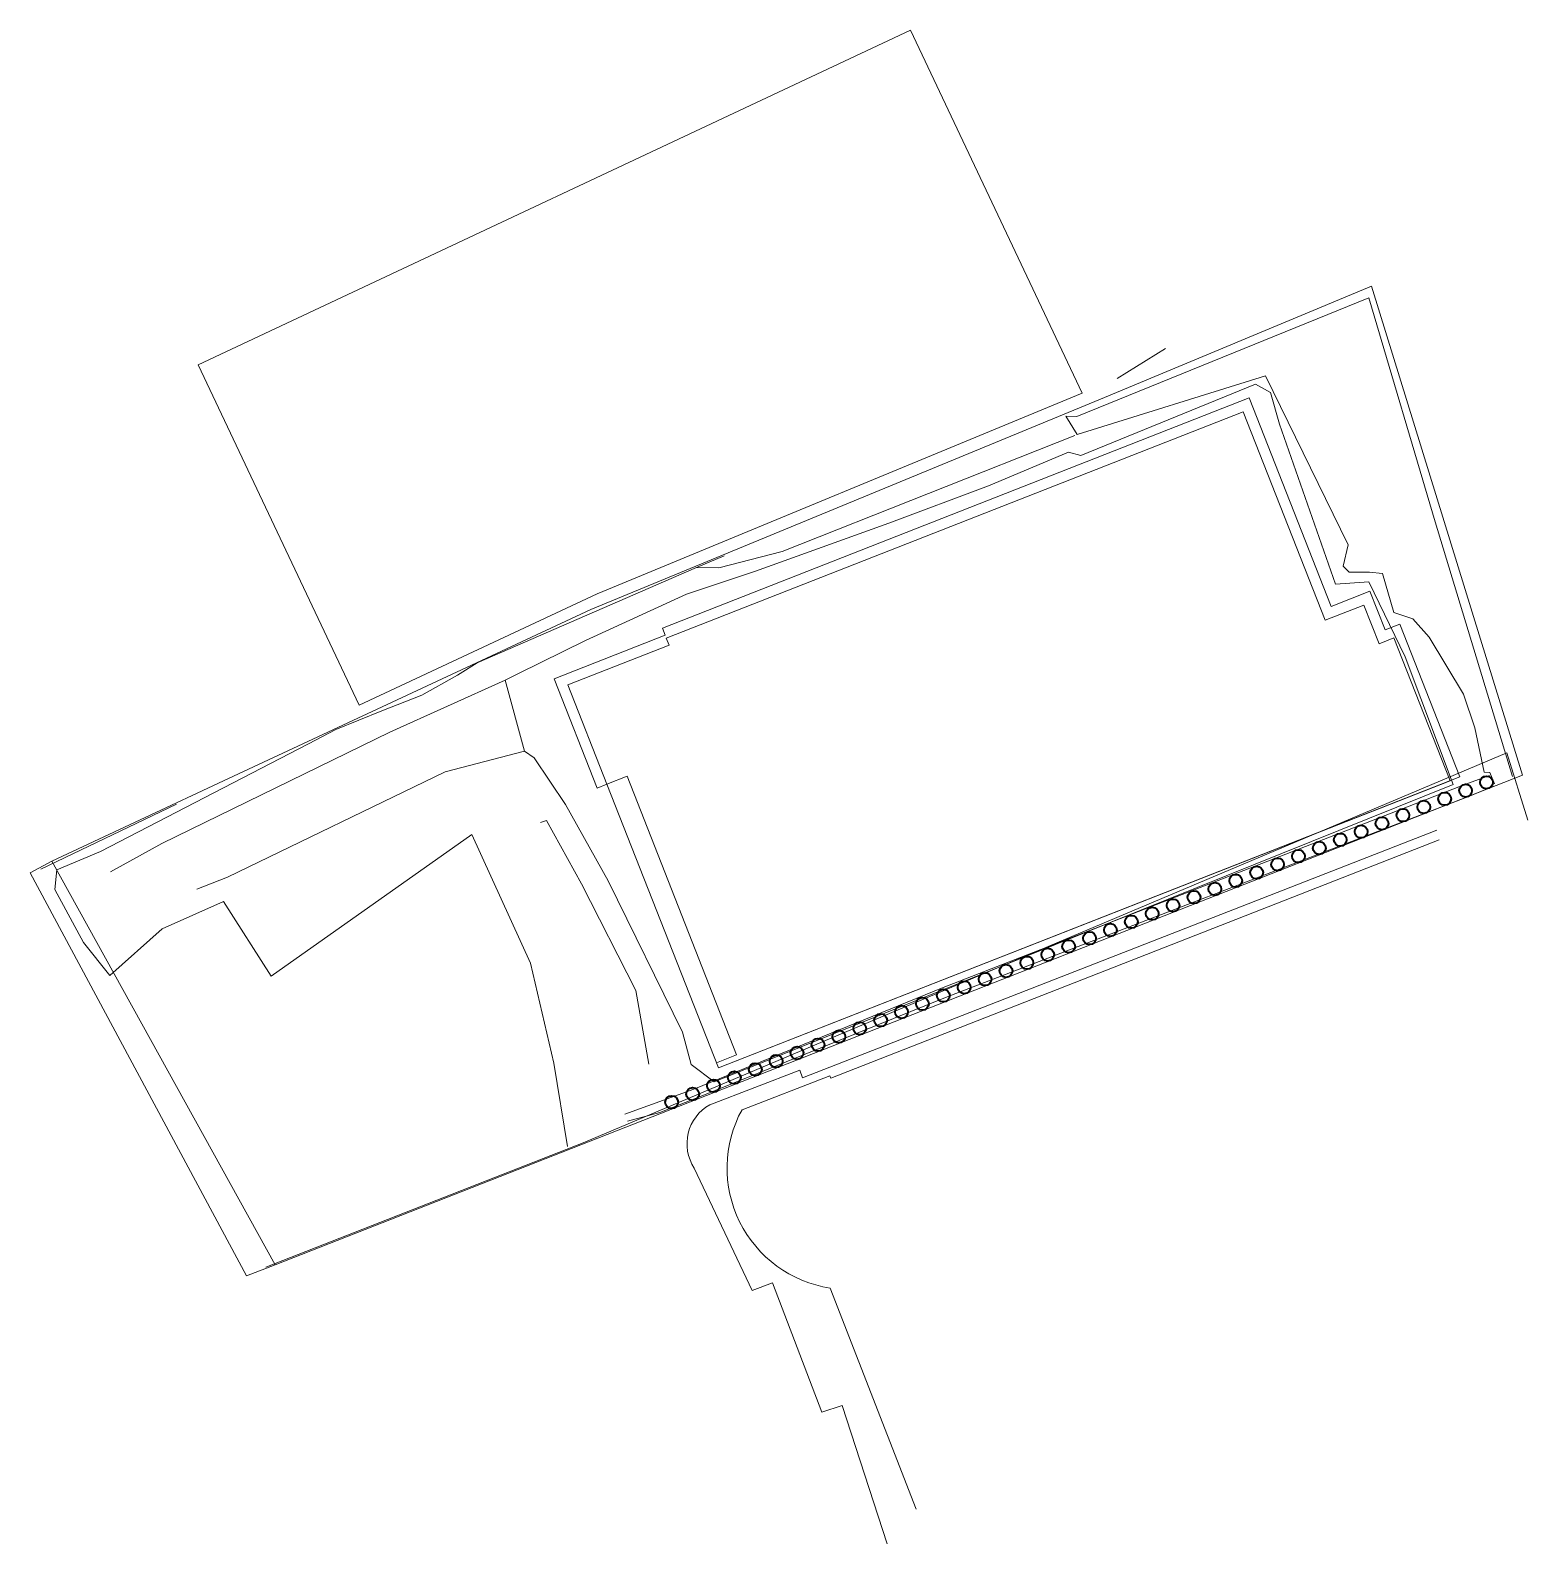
# Model space of a CAD drawing. Header units: metres. Extents: x 7513978.7 to 7514049, y 4693322.8 to 4693393.9.
import ezdxf

# ---------------------------------------------------------------- set-up
doc = ezdxf.new("R2010")
doc.units = ezdxf.units.M
for name, color, linetype, lineweight in [('0_Pen_No__6', 5, 'Continuous', 0), ('bodrumi', 4, 'Continuous', 0), ('e0', 5, 'Continuous', 0), ('e1', 52, 'Continuous', 0), ('kati 1', 5, 'Continuous', 20), ('muri ri', 52, 'Continuous', 0), ('Parc-Baz', 7, 'Continuous', 0), ('projekti themel', 1, 'Continuous', 0)]:
    doc.layers.add(name, color=color, linetype=linetype, lineweight=lineweight)
for name, color, linetype, lineweight, true_color in [('e2', 7, 'Continuous', 0, 0xb97846), ('muri poshte', 7, 'Continuous', 0, 0xeb8014), ('perdhesa', 7, 'Continuous', 20, 0xa80f02), ('rampa', 7, 'Continuous', 0, 0x6c55aa)]:
    doc.layers.add(name, color=color, linetype=linetype, lineweight=lineweight, true_color=true_color)

msp = doc.modelspace()

# ---------------------------------------------------------------- linework, layer by layer
at = {"layer": '0_Pen_No__6', "color": 5, "linetype": 'Continuous', "lineweight": 35}
for centre in [(7514046.047, 4693358.167), (7514047.027, 4693358.552), (7514045.067, 4693357.782), (7514043.106, 4693357.013), (7514044.086, 4693357.397), (7514041.146, 4693356.243), (7514042.126, 4693356.628), (7514039.186, 4693355.473), (7514040.166, 4693355.858), (7514037.226, 4693354.704), (7514038.206, 4693355.088), (7514035.265, 4693353.934), (7514036.246, 4693354.319), (7514034.285, 4693353.549), (7514032.325, 4693352.779), (7514033.305, 4693353.164), (7514030.365, 4693352.01), (7514031.345, 4693352.395), (7514028.405, 4693351.24), (7514029.385, 4693351.625), (7514026.445, 4693350.47), (7514027.425, 4693350.855), (7514024.484, 4693349.701), (7514025.464, 4693350.086), (7514022.524, 4693348.931), (7514023.504, 4693349.316), (7514021.544, 4693348.546), (7514019.584, 4693347.777), (7514020.564, 4693348.161), (7514017.624, 4693347.007), (7514018.604, 4693347.392), (7514015.663, 4693346.237), (7514016.643, 4693346.622), (7514013.703, 4693345.468), (7514014.683, 4693345.853), (7514011.743, 4693344.698), (7514012.723, 4693345.083), (7514010.763, 4693344.313), (7514008.803, 4693343.544), (7514009.783, 4693343.928)]:
    msp.add_circle(centre, 0.3, dxfattribs=at)
at = {"layer": 'bodrumi', "flags": 128}
msp.add_lwpolyline([(7514010.99, 4693345.154), (7514045.317, 4693358.632), (7514042.686, 4693365.334), (7514041.987, 4693365.061), (7514041.274, 4693366.876), (7514039.459, 4693366.163), (7514035.617, 4693375.949), (7514008.55, 4693365.322), (7514008.677, 4693364.999), (7514003.93, 4693363.136), (7514005.764, 4693358.465), (7514006.713, 4693358.838), (7514011.848, 4693345.76), (7514010.898, 4693345.387)], close=True, dxfattribs=at)
at = {"layer": 'e0', "elevation": 614.793, "flags": 128}
msp.add_lwpolyline([(7514045.471, 4693358.452), (7514010.791, 4693344.501), (7514009.719, 4693345.308), (7514009.305, 4693346.826), (7514005.827, 4693353.938), (7514003.821, 4693357.513), (7514002.347, 4693359.713), (7514001.896, 4693360.017), (7514000.994, 4693363.353), (7514001.62, 4693363.668), (7514004.752, 4693365.207), (7514009.491, 4693367.393), (7514012.733, 4693368.462), (7514018.996, 4693370.719), (7514023.657, 4693372.469), (7514027.418, 4693374.051), (7514027.994, 4693373.902), (7514036.187, 4693377.245), (7514036.892, 4693376.852), (7514037.323, 4693375.365), (7514039.939, 4693367.85), (7514041.503, 4693367.958), (7514043.212, 4693364.453)], close=True, dxfattribs=at)
at = {"layer": 'e1'}
for points in [[(7514047.403, 4693358.483, 616.921), (7514047.188, 4693359.013, 616.954), (7514046.914, 4693359.034, 616.954), (7514046.488, 4693361.111, 616.893), (7514045.943, 4693362.692, 616.869), (7514044.335, 4693365.363, 616.838), (7514043.574, 4693366.229, 616.888), (7514042.678, 4693366.521, 616.854), (7514042.143, 4693368.355, 616.882), (7514041.545, 4693368.422, 616.809), (7514040.586, 4693368.417, 616.697), (7514040.31, 4693368.701, 616.743), (7514040.532, 4693369.7, 617.312), (7514036.665, 4693377.635, 616.853), (7514027.825, 4693374.886, 616.881), (7514027.29, 4693375.741, 616.884), (7514027.806, 4693375.72, 616.881)], [(7514027.72, 4693374.829, 616.673), (7514013.979, 4693369.386, 616.906), (7514011.02, 4693368.627, 617.438), (7514009.971, 4693368.638, 617.352)]]:
    msp.add_polyline3d(points, dxfattribs=at)
at = {"layer": 'e2'}
for points in [[(7513991.759, 4693360.357, 618.514), (7513993.038, 4693361.031, 618.4), (7513995.202, 4693361.907, 618.344), (7513997.08, 4693362.649, 618.471), (7513998.749, 4693363.579, 618.175), (7513999.671, 4693364.162, 618.203), (7514009.971, 4693368.638, 617.352), (7514011.263, 4693369.183, 618.21)], [(7514003.911, 4693341.46, 618.585), (7514003.27, 4693345.374, 618.433), (7514002.185, 4693350.063, 618.304), (7513999.432, 4693356.109, 618.298), (7513990.008, 4693349.465, 618.413), (7513987.769, 4693352.959, 618.432), (7513984.905, 4693351.682, 618.584), (7513982.448, 4693349.491, 618.529), (7513981.206, 4693351.031, 618.531), (7513979.857, 4693353.528, 618.571), (7513979.952, 4693354.452, 618.474), (7513982.002, 4693355.311, 618.538), (7513991.759, 4693360.357, 618.514)], [(7514009.846, 4693344.152, 618.259), (7514021.453, 4693348.897, 618.426), (7514046.014, 4693358.457, 618.529), (7514047.162, 4693358.878, 618.528)], [(7514047.349, 4693358.369, 618.557), (7514046.235, 4693357.914, 618.507), (7514021.727, 4693348.496, 618.418), (7514010.022, 4693343.763, 618.279), (7514008.253, 4693343.066, 618.27), (7514006.722, 4693342.647, 618.532)], [(7514007.727, 4693345.325, 618.483), (7514007.118, 4693348.788, 618.016), (7514004.57, 4693353.786, 618.351), (7514002.921, 4693356.768, 618.376), (7514002.653, 4693356.663, 618.345)], [(7514006.61, 4693342.984, 618.453), (7514009.846, 4693344.152, 618.259)]]:
    msp.add_polyline3d(points, dxfattribs=at)
at = {"layer": 'kati 1', "flags": 128}
for points, elevation in [([(7514014.945, 4693344.689), (7514044.697, 4693356.304)], 623.084), ([(7514014.806, 4693345.046), (7514014.945, 4693344.689)], 622.812), ([(7514012.584, 4693334.703), (7514013.525, 4693335.063)], 622.817), ([(7514015.842, 4693329.003), (7514013.525, 4693335.063)], 622.824), ([(7514015.842, 4693329.003), (7514016.796, 4693329.315)], 622.824), ([(7514018.917, 4693322.821), (7514016.796, 4693329.315)], 622.811)]:
    msp.add_lwpolyline(points, dxfattribs=dict(at, elevation=elevation))
at = {"layer": 'kati 1', "elevation": 622.817, "flags": 128}
msp.add_lwpolyline([(7514012.584, 4693334.703), (7514009.861, 4693340.455, -0.434621), (7514010.586, 4693343.422), (7514014.806, 4693345.046)], format="xyb", dxfattribs=at)
at = {"layer": 'muri poshte', "elevation": 618.277, "flags": 128}
msp.add_lwpolyline([(7514029.695, 4693377.502), (7514031.97, 4693378.913)], dxfattribs=at)
at = {"layer": 'muri poshte'}
for points in [[(7513989.762, 4693335.804, 618.816), (7514004.646, 4693341.641, 618.784), (7514047.976, 4693359.939, 618.179)], [(7514047.976, 4693359.939, 618.179), (7514048.962, 4693356.781, 616.722)], [(7513979.198, 4693354.478, 618.615), (7513985.574, 4693357.526, 618.423)]]:
    msp.add_polyline3d(points, dxfattribs=at)
at = {"layer": 'muri ri'}
msp.add_polyline3d([(7514027.806, 4693375.72, 616.881), (7514041.511, 4693381.298, 617.125), (7514044.62, 4693370.775, 616.883), (7514048.244, 4693358.831, 616.862)], dxfattribs=at)
at = {"layer": 'Parc-Baz'}
for points in [[(7513990.192, 4693335.914), (7513979.727, 4693354.859), (7513988.011, 4693358.728), (7514005.011, 4693366.667), (7514028.92, 4693376.54), (7514041.631, 4693381.835), (7514048.714, 4693358.892), (7513990.192, 4693335.914)], [(7513979.727, 4693354.859), (7513990.192, 4693335.914), (7513988.859, 4693335.39), (7513978.71, 4693354.309), (7513979.727, 4693354.859)]]:
    msp.add_lwpolyline(points, close=True, dxfattribs=at)
at = {"layer": 'perdhesa', "elevation": 618.945, "flags": 128}
msp.add_lwpolyline([(7514020.004, 4693393.852), (7513986.588, 4693378.146), (7513994.134, 4693362.178), (7514005.313, 4693367.406), (7514028.056, 4693376.814)], close=True, dxfattribs=at)
at = {"layer": 'perdhesa', "elevation": 619.32, "flags": 128}
msp.add_lwpolyline([(7514016.236, 4693334.82, -0.520817), (7514012.101, 4693343.19), (7514016.227, 4693344.788), (7514016.274, 4693344.667), (7514044.803, 4693355.859)], format="xyb", dxfattribs=at)
at = {"layer": 'perdhesa', "flags": 128}
msp.add_lwpolyline([(7514020.265, 4693324.438), (7514016.236, 4693334.821)], dxfattribs=at)
at = {"layer": 'projekti themel'}
msp.add_lwpolyline([(7514035.9, 4693376.598), (7514039.742, 4693366.812), (7514041.557, 4693367.524), (7514042.27, 4693365.708), (7514042.968, 4693365.983), (7514045.782, 4693358.815), (7514010.99, 4693345.154), (7514005.764, 4693358.465), (7514005.298, 4693358.282), (7514003.282, 4693363.418), (7514008.494, 4693365.465), (7514008.368, 4693365.787), (7514035.9, 4693376.598)], dxfattribs=at)
at = {"layer": 'rampa'}
for points in [[(7513982.48, 4693354.355, 618.437), (7513984.881, 4693355.69, 618.195), (7513995.586, 4693360.904, 616.62), (7514000.994, 4693363.353, 615.203)], [(7513986.526, 4693353.535, 618.213), (7513987.956, 4693354.108, 618.076), (7513998.176, 4693359.052, 616.153), (7514001.896, 4693360.017, 615.269)]]:
    msp.add_polyline3d(points, dxfattribs=at)

doc.saveas('drawing.dxf')
